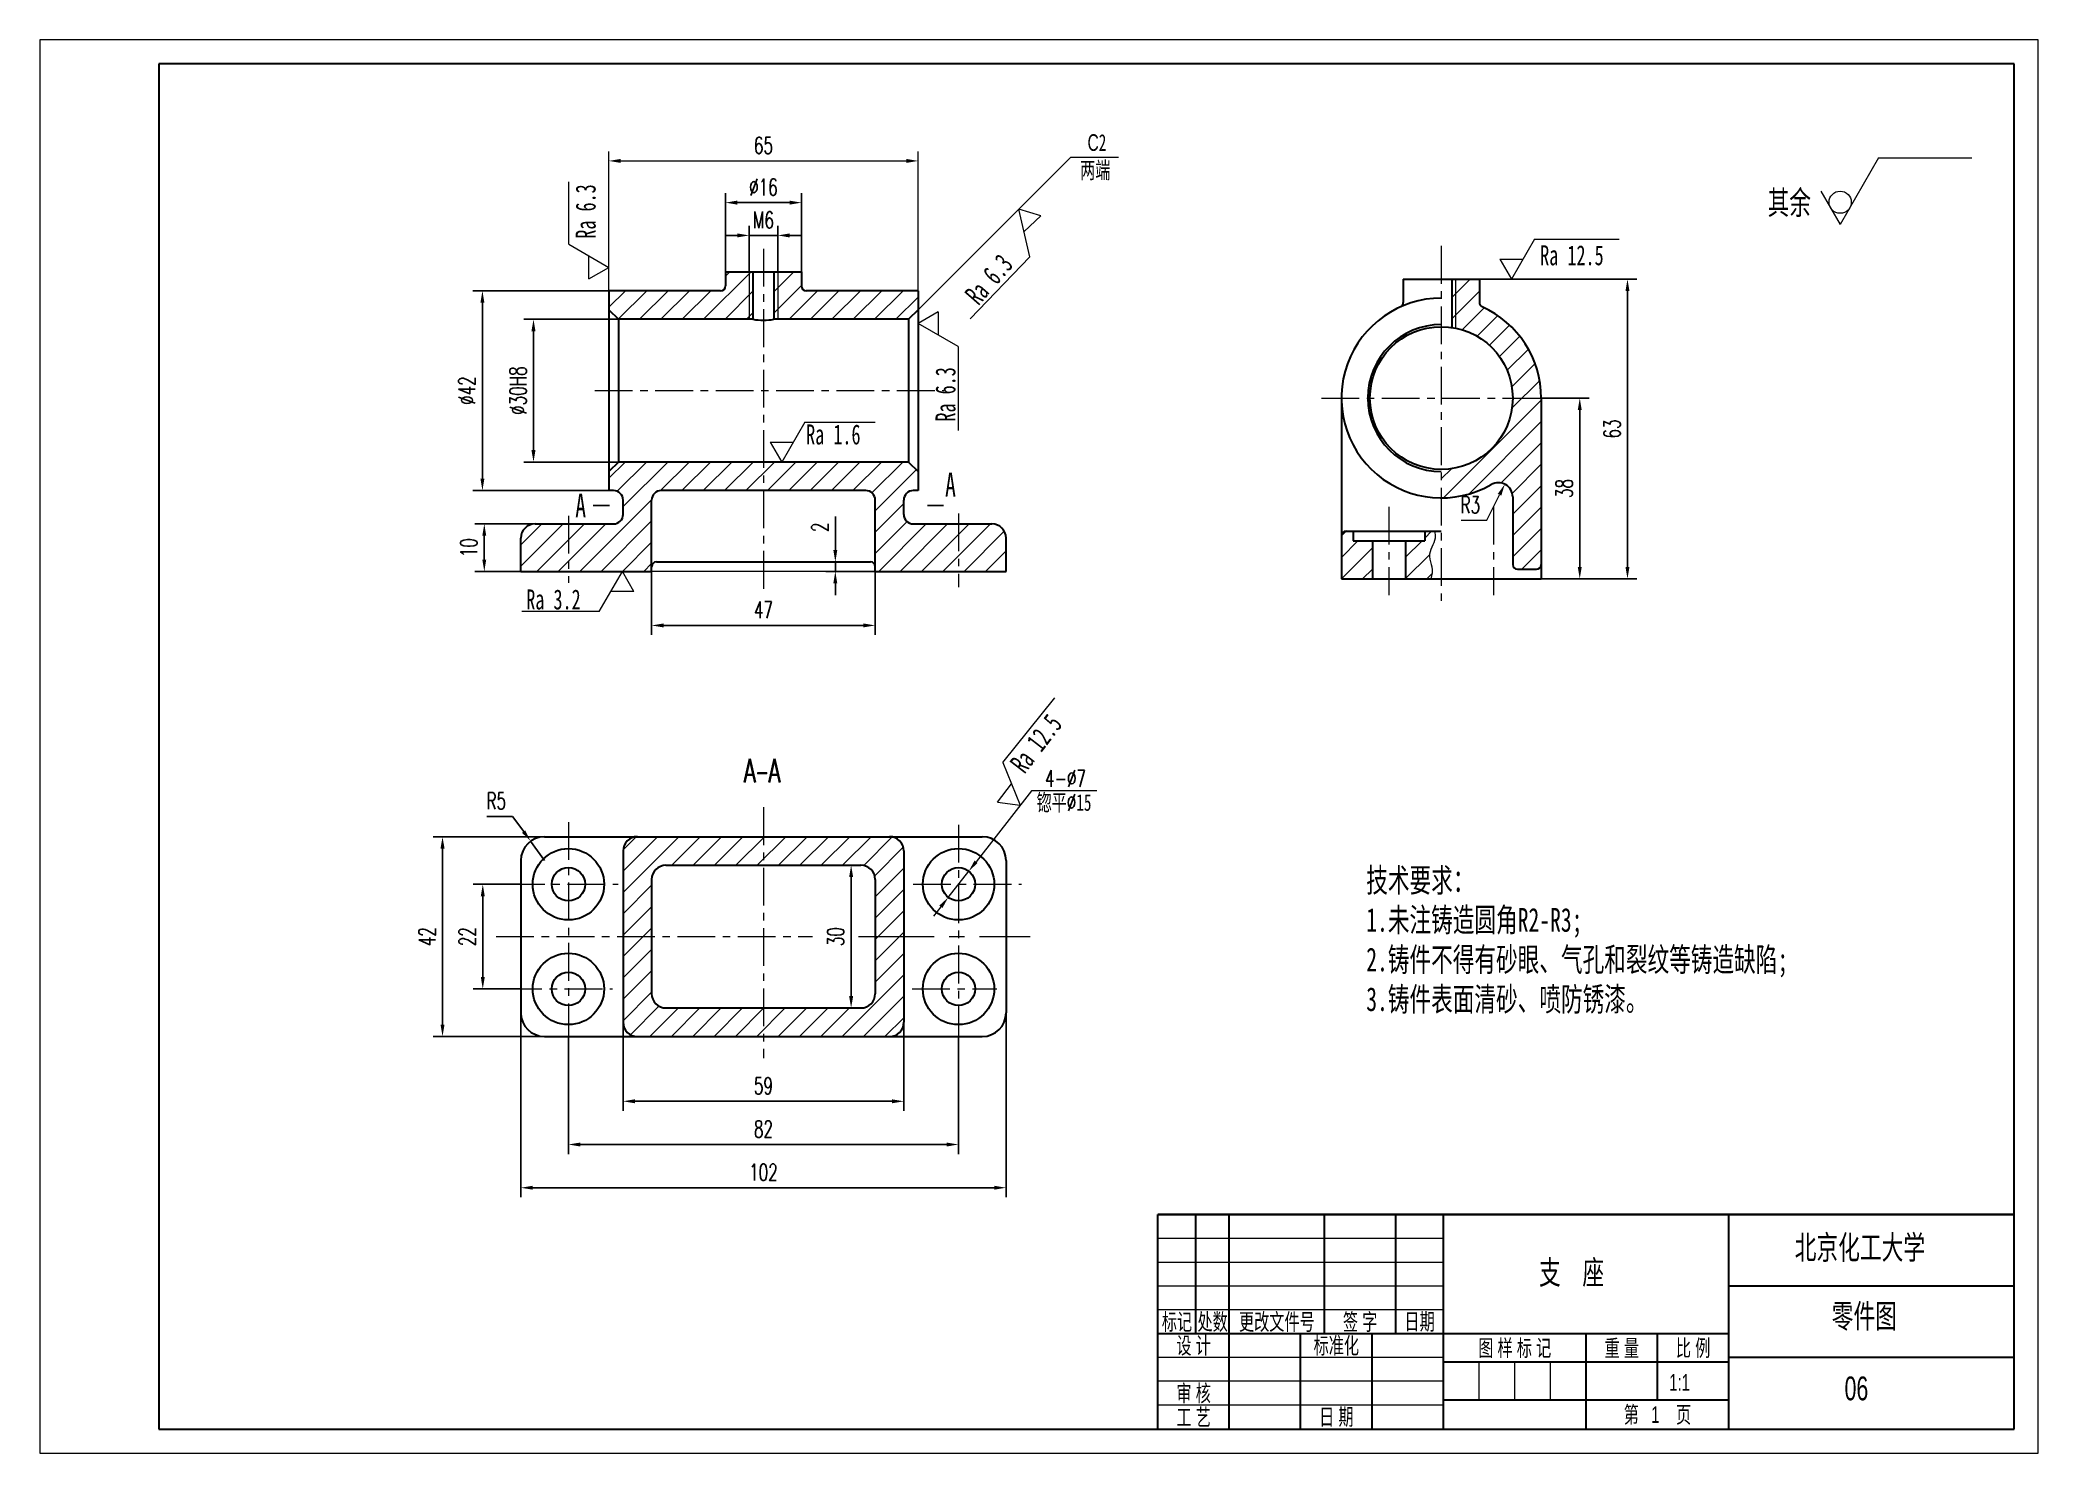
# Model space of a CAD drawing. Extents: x 0 to 420, y 0 to 297.
import ezdxf
from ezdxf.enums import TextEntityAlignment as Align

# ---------------------------------------------------------------- set-up
doc = ezdxf.new("R2010")
doc.units = 0
doc.header["$LTSCALE"] = 0.5
doc.linetypes.add('CENTER', pattern=[50.8, 31.75, -6.35, 6.35, -6.35])
doc.layers.get('0').update_dxf_attribs({"linetype": 'CONTINUOUS', "lineweight": 9})
doc.layers.get('DEFPOINTS').update_dxf_attribs({"linetype": 'CONTINUOUS', "lineweight": 9})
for name, color, linetype, lineweight in [('1轮廓实线层', 7, 'CONTINUOUS', 9), ('中心线', 7, 'CENTER', 9), ('图框层', 7, 'CONTINUOUS', 30), ('尺寸', 7, 'CONTINUOUS', 9), ('文本', 7, 'CONTINUOUS', 9), ('粗实线', 7, 'CONTINUOUS', 30), ('细实线', 7, 'CONTINUOUS', 9)]:
    doc.layers.add(name, color=color, linetype=linetype, lineweight=lineweight)
doc.styles.add('HZ', font='', dxfattribs={"width": 0.667})
doc.styles.add('PC_TEXTSTYLE', font='SIMLI.TTF', dxfattribs={"width": 0.67})
doc.styles.get("Standard").update_dxf_attribs({"font": 'txt.shx', "width": 0.667})
doc.styles.get('HZ').set_extended_font_data('仿宋_GB2312')
doc.dimstyles.new('直径型尺寸', dxfattribs={"dimscale": 0, "dimtxt": 3.5, "dimasz": 2.5, "dimexe": 2, "dimexo": 0, "dimgap": 1.5, "dimtad": 1, "dimtoh": 1, "dimdec": 0, "dimdsep": 46, "dimtxsty": 'Standard', "dimcen": 0, "dimclrd": 256, "dimclre": 256, "dimclrt": 256, "dimaunit": 1, "dimadec": 0, "dimazin": 0, "dimtfac": 1, "dimtdec": 0, "dimtmove": 0, "dimatfit": 3, "dimfxl": 1, "dimtolj": 1, "dimtzin": 0, "dimarcsym": 0})
doc.dimstyles.new('直线型尺寸', dxfattribs={"dimscale": 0, "dimtxt": 3.5, "dimasz": 2.5, "dimexe": 2, "dimexo": 0, "dimgap": 1.5, "dimtad": 1, "dimdec": 0, "dimdsep": 46, "dimtxsty": 'Standard', "dimcen": 0, "dimclrd": 256, "dimclre": 256, "dimclrt": 256, "dimaunit": 1, "dimadec": 0, "dimazin": 0, "dimtfac": 1, "dimtdec": 4, "dimtmove": 0, "dimatfit": 3, "dimfxl": 1, "dimtolj": 1, "dimtzin": 0, "dimarcsym": 0})

# ---------------------------------------------------------------- blocks, each defined once
blk = doc.blocks.new('*D1')
at = {"layer": 'DEFPOINTS', "color": 0, "ltscale": 0.5}
for p in [(101.08, 92.54), (203.08, 92.54), (101.08, 55.76)]:
    blk.add_point(p, dxfattribs=at)
at = {"layer": '尺寸', "lineweight": -2, "ltscale": 0.5}
for p, q in [((101.08, 92.54), (101.08, 53.76)), ((203.08, 92.54), (203.08, 53.76)), ((200.58, 55.76), (103.58, 55.76))]:
    blk.add_line(p, q, dxfattribs=at)
at = {"layer": '尺寸', "ltscale": 0.5}
for points in [[(103.58, 56.18), (103.58, 55.35), (101.08, 55.76)], [(200.58, 56.18), (200.58, 55.35), (203.08, 55.76)]]:
    blk.add_solid(points, dxfattribs=at)
at = {"layer": '尺寸', "ltscale": 0.5, "insert": (152.08, 59.01), "char_height": 3.5, "attachment_point": 5}
blk.add_mtext('\\A1;{\\C1;102}', dxfattribs=at)
blk = doc.blocks.new('*D2')
at = {"layer": 'DEFPOINTS', "color": 0, "ltscale": 0.5}
for p in [(111.08, 87.54), (193.08, 87.54), (111.08, 64.85)]:
    blk.add_point(p, dxfattribs=at)
at = {"layer": '尺寸', "lineweight": -2, "ltscale": 0.5}
for p, q in [((111.08, 87.54), (111.08, 62.85)), ((193.08, 87.54), (193.08, 62.85)), ((190.58, 64.85), (113.58, 64.85))]:
    blk.add_line(p, q, dxfattribs=at)
at = {"layer": '尺寸', "ltscale": 0.5}
for points in [[(113.58, 65.26), (113.58, 64.43), (111.08, 64.85)], [(190.58, 65.26), (190.58, 64.43), (193.08, 64.85)]]:
    blk.add_solid(points, dxfattribs=at)
at = {"layer": '尺寸', "ltscale": 0.5, "insert": (152.08, 68.1), "char_height": 3.5, "attachment_point": 5}
blk.add_mtext('\\A1;{\\C1;82}', dxfattribs=at)
blk = doc.blocks.new('*D3')
at = {"layer": 'DEFPOINTS', "color": 0, "ltscale": 0.5}
for p in [(122.58, 90.54), (181.58, 90.54), (122.58, 73.93)]:
    blk.add_point(p, dxfattribs=at)
at = {"layer": '尺寸', "lineweight": -2, "ltscale": 0.5}
for p, q in [((122.58, 90.54), (122.58, 71.93)), ((181.58, 90.54), (181.58, 71.93)), ((179.08, 73.93), (125.08, 73.93))]:
    blk.add_line(p, q, dxfattribs=at)
at = {"layer": '尺寸', "ltscale": 0.5}
for points in [[(125.08, 74.35), (125.08, 73.51), (122.58, 73.93)], [(179.08, 74.35), (179.08, 73.51), (181.58, 73.93)]]:
    blk.add_solid(points, dxfattribs=at)
at = {"layer": '尺寸', "ltscale": 0.5, "insert": (152.08, 77.18), "char_height": 3.5, "attachment_point": 5}
blk.add_mtext('\\A1;59', dxfattribs=at)
blk = doc.blocks.new('*D4')
at = {"layer": 'DEFPOINTS', "color": 0, "ltscale": 0.5}
for p in [(104.08, 195.29), (93.4, 185.29), (101.08, 185.29)]:
    blk.add_point(p, dxfattribs=at)
at = {"layer": '尺寸', "lineweight": -2, "ltscale": 0.5}
for p, q in [((104.08, 195.29), (91.4, 195.29)), ((93.4, 192.79), (93.4, 187.79)), ((101.08, 185.29), (91.4, 185.29))]:
    blk.add_line(p, q, dxfattribs=at)
at = {"layer": '尺寸', "ltscale": 0.5}
for points in [[(92.98, 192.79), (93.81, 192.79), (93.4, 195.29)], [(92.98, 187.79), (93.81, 187.79), (93.4, 185.29)]]:
    blk.add_solid(points, dxfattribs=at)
at = {"layer": '尺寸', "ltscale": 0.5, "insert": (90.15, 190.29), "char_height": 3.5, "attachment_point": 5, "rotation": 90}
blk.add_mtext('\\A1;10', dxfattribs=at)
blk = doc.blocks.new('*D5')
at = {"layer": 'DEFPOINTS', "color": 0, "ltscale": 0.5}
for p in [(101.08, 119.54), (93.08, 97.54), (101.08, 97.54)]:
    blk.add_point(p, dxfattribs=at)
at = {"layer": '尺寸', "lineweight": -2, "ltscale": 0.5}
for p, q in [((101.08, 119.54), (91.08, 119.54)), ((93.08, 117.04), (93.08, 100.04)), ((101.08, 97.54), (91.08, 97.54))]:
    blk.add_line(p, q, dxfattribs=at)
at = {"layer": '尺寸', "ltscale": 0.5}
for points in [[(92.67, 117.04), (93.5, 117.04), (93.08, 119.54)], [(92.67, 100.04), (93.5, 100.04), (93.08, 97.54)]]:
    blk.add_solid(points, dxfattribs=at)
at = {"layer": '尺寸', "ltscale": 0.5, "insert": (89.83, 108.54), "char_height": 3.5, "attachment_point": 5, "rotation": 90}
blk.add_mtext('\\A1;{\\C1;22}', dxfattribs=at)
blk = doc.blocks.new('*D6')
at = {"layer": 'DEFPOINTS', "color": 0, "ltscale": 0.5}
for p in [(84.62, 129.54), (106.08, 129.54), (106.08, 87.54)]:
    blk.add_point(p, dxfattribs=at)
at = {"layer": '尺寸', "lineweight": -2, "ltscale": 0.5}
for p, q in [((106.08, 129.54), (82.62, 129.54)), ((84.62, 90.04), (84.62, 127.04)), ((106.08, 87.54), (82.62, 87.54))]:
    blk.add_line(p, q, dxfattribs=at)
at = {"layer": '尺寸', "ltscale": 0.5}
for points in [[(84.2, 127.04), (85.04, 127.04), (84.62, 129.54)], [(84.2, 90.04), (85.04, 90.04), (84.62, 87.54)]]:
    blk.add_solid(points, dxfattribs=at)
at = {"layer": '尺寸', "ltscale": 0.5, "insert": (81.37, 108.54), "char_height": 3.5, "attachment_point": 5, "rotation": 90}
blk.add_mtext('\\A1;{\\C1;42}', dxfattribs=at)
blk = doc.blocks.new('*D7')
at = {"layer": 'DEFPOINTS', "color": 0, "ltscale": 0.5}
for p in [(128.58, 185.29), (175.58, 185.29), (175.58, 173.95)]:
    blk.add_point(p, dxfattribs=at)
at = {"layer": '尺寸', "lineweight": -2, "ltscale": 0.5}
for p, q in [((128.58, 185.29), (128.58, 171.95)), ((175.58, 185.29), (175.58, 171.95)), ((131.08, 173.95), (173.08, 173.95))]:
    blk.add_line(p, q, dxfattribs=at)
at = {"layer": '尺寸', "ltscale": 0.5}
for points in [[(131.08, 174.36), (131.08, 173.53), (128.58, 173.95)], [(173.08, 174.36), (173.08, 173.53), (175.58, 173.95)]]:
    blk.add_solid(points, dxfattribs=at)
at = {"layer": '尺寸', "ltscale": 0.5, "insert": (152.08, 177.2), "char_height": 3.5, "attachment_point": 5}
blk.add_mtext('\\A1;47', dxfattribs=at)
blk = doc.blocks.new('*D8')
at = {"layer": 'DEFPOINTS', "color": 0, "ltscale": 0.5}
for p in [(172.58, 123.54), (170.51, 93.54), (172.58, 93.54)]:
    blk.add_point(p, dxfattribs=at)
at = {"layer": '尺寸', "lineweight": -2, "ltscale": 0.5}
for p, q in [((172.58, 123.54), (168.51, 123.54)), ((170.51, 121.04), (170.51, 96.04)), ((172.58, 93.54), (168.51, 93.54))]:
    blk.add_line(p, q, dxfattribs=at)
at = {"layer": '尺寸', "ltscale": 0.5}
for points in [[(170.09, 121.04), (170.93, 121.04), (170.51, 123.54)], [(170.09, 96.04), (170.93, 96.04), (170.51, 93.54)]]:
    blk.add_solid(points, dxfattribs=at)
at = {"layer": '尺寸', "ltscale": 0.5, "insert": (167.26, 108.54), "char_height": 3.5, "attachment_point": 5, "rotation": 90}
blk.add_mtext('\\A1;30', dxfattribs=at)
blk = doc.blocks.new('*D9')
at = {"layer": 'DEFPOINTS', "color": 0, "ltscale": 0.5}
for p in [(119.58, 244.29), (93.01, 202.29), (119.58, 202.29)]:
    blk.add_point(p, dxfattribs=at)
at = {"layer": '尺寸', "lineweight": -2, "ltscale": 0.5}
for p, q in [((119.58, 244.29), (91.01, 244.29)), ((93.01, 241.79), (93.01, 204.79)), ((119.58, 202.29), (91.01, 202.29))]:
    blk.add_line(p, q, dxfattribs=at)
at = {"layer": '尺寸', "ltscale": 0.5}
for points in [[(92.59, 241.79), (93.42, 241.79), (93.01, 244.29)], [(92.59, 204.79), (93.42, 204.79), (93.01, 202.29)]]:
    blk.add_solid(points, dxfattribs=at)
at = {"layer": '尺寸', "ltscale": 0.5, "insert": (89.76, 223.29), "char_height": 3.5, "attachment_point": 5, "rotation": 90}
blk.add_mtext('\\A1;%%c42', dxfattribs=at)
blk = doc.blocks.new('*D10')
at = {"layer": 'DEFPOINTS', "color": 0, "ltscale": 0.5}
for p in [(121.82, 238.29), (103.74, 208.29), (121.58, 208.29)]:
    blk.add_point(p, dxfattribs=at)
at = {"layer": '尺寸', "lineweight": -2, "ltscale": 0.5}
for p, q in [((121.82, 238.29), (101.74, 238.29)), ((103.74, 235.79), (103.74, 210.79)), ((121.58, 208.29), (101.74, 208.29))]:
    blk.add_line(p, q, dxfattribs=at)
at = {"layer": '尺寸', "ltscale": 0.5}
for points in [[(103.32, 235.79), (104.16, 235.79), (103.74, 238.29)], [(103.32, 210.79), (104.16, 210.79), (103.74, 208.29)]]:
    blk.add_solid(points, dxfattribs=at)
at = {"layer": '尺寸', "ltscale": 0.5, "insert": (100.49, 223.29), "char_height": 3.5, "attachment_point": 5, "rotation": 90}
blk.add_mtext('\\A1;{\\C1;%%c30H8}', dxfattribs=at)
blk = doc.blocks.new('*D11')
at = {"layer": 'DEFPOINTS', "color": 0, "ltscale": 0.5}
for p in [(144.08, 262.81), (144.08, 248.29), (160.08, 248.29)]:
    blk.add_point(p, dxfattribs=at)
at = {"layer": '尺寸', "lineweight": -2, "ltscale": 0.5}
for p, q in [((144.08, 248.29), (144.08, 264.81)), ((160.08, 248.29), (160.08, 264.81)), ((157.58, 262.81), (146.58, 262.81))]:
    blk.add_line(p, q, dxfattribs=at)
at = {"layer": '尺寸', "ltscale": 0.5}
for points in [[(146.58, 263.23), (146.58, 262.39), (144.08, 262.81)], [(157.58, 263.23), (157.58, 262.39), (160.08, 262.81)]]:
    blk.add_solid(points, dxfattribs=at)
at = {"layer": '尺寸', "ltscale": 0.5, "insert": (152.08, 266.06), "char_height": 3.5, "attachment_point": 5}
blk.add_mtext('\\A1;%%c16', dxfattribs=at)
blk = doc.blocks.new('*D12')
at = {"layer": 'DEFPOINTS', "color": 0, "ltscale": 0.5}
for p in [(155.08, 255.92), (149.08, 248.29), (155.08, 248.29)]:
    blk.add_point(p, dxfattribs=at)
at = {"layer": '尺寸', "lineweight": -2, "ltscale": 0.5}
for p, q in [((149.08, 248.29), (149.08, 257.92)), ((155.08, 248.29), (155.08, 257.92)), ((146.58, 255.92), (144.08, 255.92)), ((149.08, 255.92), (155.08, 255.92)), ((157.58, 255.92), (160.08, 255.92))]:
    blk.add_line(p, q, dxfattribs=at)
at = {"layer": '尺寸', "ltscale": 0.5}
for points in [[(146.58, 256.33), (146.58, 255.5), (149.08, 255.92)], [(157.58, 256.33), (157.58, 255.5), (155.08, 255.92)]]:
    blk.add_solid(points, dxfattribs=at)
at = {"layer": '尺寸', "ltscale": 0.5, "insert": (152.08, 259.17), "char_height": 3.5, "attachment_point": 5}
blk.add_mtext('\\A1;{\\C1;M6}', dxfattribs=at)
blk = doc.blocks.new('*D13')
at = {"layer": 'DEFPOINTS', "color": 0, "ltscale": 0.5}
for p in [(167.19, 187.29), (174.58, 187.29), (175.58, 185.29)]:
    blk.add_point(p, dxfattribs=at)
at = {"layer": '尺寸', "lineweight": -2, "ltscale": 0.5}
for p, q in [((167.19, 189.79), (167.19, 196.85)), ((174.58, 187.29), (165.19, 187.29)), ((175.58, 185.29), (165.19, 185.29)), ((167.19, 185.29), (167.19, 187.29)), ((167.19, 182.79), (167.19, 180.29))]:
    blk.add_line(p, q, dxfattribs=at)
at = {"layer": '尺寸', "ltscale": 0.5}
for points in [[(166.77, 189.79), (167.6, 189.79), (167.19, 187.29)], [(166.77, 182.79), (167.6, 182.79), (167.19, 185.29)]]:
    blk.add_solid(points, dxfattribs=at)
at = {"layer": '尺寸', "ltscale": 0.5, "insert": (163.94, 194.57), "char_height": 3.5, "attachment_point": 5, "rotation": 90}
blk.add_mtext('\\A1;2', dxfattribs=at)
blk = doc.blocks.new('*D14')
at = {"layer": 'DEFPOINTS', "color": 0, "ltscale": 0.5}
for p in [(103.14, 128.59), (106.08, 124.54)]:
    blk.add_point(p, dxfattribs=at)
at = {"layer": '尺寸', "lineweight": -2, "ltscale": 0.5}
for p, q in [((93.96, 133.82), (99.35, 133.82)), ((99.35, 133.82), (101.68, 130.61)), ((106.08, 124.54), (103.14, 128.59))]:
    blk.add_line(p, q, dxfattribs=at)
at = {"layer": '尺寸', "ltscale": 0.5}
blk.add_solid([(102.01, 130.86), (101.34, 130.37), (103.14, 128.59)], dxfattribs=at)
at = {"layer": '尺寸', "ltscale": 0.5, "insert": (95.91, 137.07), "char_height": 3.5, "attachment_point": 5}
blk.add_mtext('\\A1;R5', dxfattribs=at)
blk = doc.blocks.new('*D15')
at = {"layer": 'DEFPOINTS', "color": 0, "ltscale": 0.5}
for p in [(315.57, 221.74), (315.57, 183.74), (323.67, 183.74)]:
    blk.add_point(p, dxfattribs=at)
at = {"layer": '尺寸', "lineweight": -2, "ltscale": 0.5}
for p, q in [((315.57, 221.74), (325.67, 221.74)), ((323.67, 219.24), (323.67, 186.24)), ((315.57, 183.74), (325.67, 183.74))]:
    blk.add_line(p, q, dxfattribs=at)
at = {"layer": '尺寸', "ltscale": 0.5}
for points in [[(323.25, 219.24), (324.08, 219.24), (323.67, 221.74)], [(323.25, 186.24), (324.08, 186.24), (323.67, 183.74)]]:
    blk.add_solid(points, dxfattribs=at)
at = {"layer": '尺寸', "ltscale": 0.5, "insert": (320.42, 202.74), "char_height": 3.5, "attachment_point": 5, "rotation": 90}
blk.add_mtext('\\A1;{\\C1;38}', dxfattribs=at)
blk = doc.blocks.new('*D16')
at = {"layer": 'DEFPOINTS', "color": 0, "ltscale": 0.5}
for p in [(302.57, 246.74), (333.7, 246.74), (315.57, 183.74)]:
    blk.add_point(p, dxfattribs=at)
at = {"layer": '尺寸', "lineweight": -2, "ltscale": 0.5}
for p, q in [((302.57, 246.74), (335.7, 246.74)), ((333.7, 186.24), (333.7, 244.24)), ((315.57, 183.74), (335.7, 183.74))]:
    blk.add_line(p, q, dxfattribs=at)
at = {"layer": '尺寸', "ltscale": 0.5}
for points in [[(333.28, 244.24), (334.11, 244.24), (333.7, 246.74)], [(333.28, 186.24), (334.11, 186.24), (333.7, 183.74)]]:
    blk.add_solid(points, dxfattribs=at)
at = {"layer": '尺寸', "ltscale": 0.5, "insert": (330.45, 215.24), "char_height": 3.5, "attachment_point": 5, "rotation": 90}
blk.add_mtext('\\A1;63', dxfattribs=at)

msp = doc.modelspace()

# ---------------------------------------------------------------- hatches: boundary and pattern name
at = {"layer": '细实线', "ltscale": 0.5}
h = msp.add_hatch(dxfattribs=at)
h.set_pattern_fill('ANSI31', color=256, style=0)
h.paths.add_polyline_path([(119.58, 244.29), (119.58, 240.29), (121.58, 238.29), (149.08, 238.29), (149.08, 248.29), (144.08, 248.29), (144.08, 245.29, -0.414214), (143.08, 244.29)])
h.paths.add_polyline_path([(149.08, 238.29), (149.88, 238.29), (149.88, 248.29), (149.08, 248.29)])
h.paths.add_polyline_path([(154.28, 238.29), (155.08, 238.29), (155.08, 248.29), (154.28, 248.29)])
h.paths.add_polyline_path([(155.08, 238.29), (182.58, 238.29), (184.58, 240.29), (184.58, 244.29), (161.08, 244.29, -0.414214), (160.08, 245.29), (160.08, 248.29), (155.08, 248.29)])
h.paths.add_polyline_path([(152.08, 202.29), (152.08, 208.29), (121.58, 208.29), (119.58, 206.29), (119.58, 202.29), (120.58, 202.29, -0.414214), (122.58, 200.29), (122.58, 197.29, -0.414214), (120.58, 195.29), (111.08, 195.29), (111.08, 185.29), (128.58, 185.29), (128.58, 200.29, -0.414214), (130.58, 202.29)])
h.paths.add_polyline_path([(111.08, 195.29), (104.08, 195.29, 0.414214), (101.08, 192.29), (101.08, 185.29), (111.08, 185.29)])
h.paths.add_polyline_path([(175.58, 200.29), (175.58, 185.29), (193.08, 185.29), (193.08, 195.29), (183.58, 195.29, -0.414214), (181.58, 197.29), (181.58, 200.29, -0.414214), (183.58, 202.29), (184.58, 202.29), (184.58, 206.29), (182.58, 208.29), (152.08, 208.29), (152.08, 202.29), (173.58, 202.29, -0.414214)])
h.paths.add_polyline_path([(193.08, 185.29), (203.08, 185.29), (203.08, 192.29, 0.414214), (200.08, 195.29), (193.08, 195.29)])
h = msp.add_hatch(dxfattribs=at)
h.set_pattern_fill('ANSI31', color=256, style=0)
h.paths.add_polyline_path([(297.57, 246.74), (296.77, 246.74), (296.77, 236.58, -0.013541), (297.57, 236.44)])
h.paths.add_polyline_path([(297.57, 236.44, -0.356394), (309.57, 221.74), (315.57, 221.74, 0.295512), (303.17, 240.9, -0.295512), (302.57, 241.81), (302.57, 246.74), (297.57, 246.74)])
h.paths.add_polyline_path([(309.57, 200.95), (309.57, 186.74, 0.414214), (310.57, 185.74), (314.57, 185.74, 0.414214), (315.57, 186.74), (315.57, 221.74), (309.57, 221.74, -0.414214), (294.57, 206.74), (294.57, 200.74, 0.131652), (305.07, 203.55, -0.57735)])
h = msp.add_hatch(dxfattribs=at)
h.set_pattern_fill('ANSI31', color=256, style=0)
h.paths.add_polyline_path([(280.07, 191.74), (276.07, 191.74), (273.57, 191.74), (273.57, 183.74), (280.07, 183.74)])
edge = h.paths.add_edge_path()
edge.add_spline(control_points=[(292.39, 183.74), (292.62, 184.57), (292.83, 186.14), (291.46, 189.03), (293.44, 191.47), (293.27, 193.26), (293.16, 193.74)], knot_values=[1.80735, 1.80735, 1.80735, 1.80735, 4.355676, 6.605939, 10.661011, 12.128508, 12.128508, 12.128508, 12.128508], degree=3, periodic=0)
edge.add_line((293.16, 193.74), (291.07, 193.74))
edge.add_line((291.07, 193.74), (291.07, 191.74))
edge.add_line((291.07, 191.74), (287.07, 191.74))
edge.add_line((287.07, 191.74), (287.07, 183.74))
edge.add_line((287.07, 183.74), (292.39, 183.74))
h = msp.add_hatch(dxfattribs=at)
h.set_pattern_fill('ANSI31', color=256, style=0)
h.paths.add_polyline_path([(276.07, 193.74), (274.57, 193.74, 0.414214), (273.57, 192.74), (273.57, 191.74), (276.07, 191.74)])
at = {"layer": '细实线'}
h = msp.add_hatch(dxfattribs=at)
h.set_pattern_fill('ANSI31', color=256, style=0)
h.set_pattern_definition([(45, (-74.3245, 109.4962), (-2.245064, 2.245064), [])])
h.paths.add_polyline_path([(152.08, 123.54), (152.08, 129.54), (125.58, 129.54, 0.414214), (122.58, 126.54), (122.58, 108.54), (128.58, 108.54), (128.58, 120.54, -0.414214), (131.58, 123.54)])
h.paths.add_polyline_path([(122.58, 90.54, 0.414214), (125.58, 87.54), (152.08, 87.54), (152.08, 93.54), (131.58, 93.54, -0.414214), (128.58, 96.54), (128.58, 108.54), (122.58, 108.54)])
h.paths.add_polyline_path([(178.58, 87.54, 0.414214), (181.58, 90.54), (181.58, 108.54), (175.58, 108.54), (175.58, 96.54, -0.414214), (172.58, 93.54), (152.08, 93.54), (152.08, 87.54)])
h.paths.add_polyline_path([(175.58, 120.54), (175.58, 108.54), (181.58, 108.54), (181.58, 126.54, 0.414214), (178.58, 129.54), (152.08, 129.54), (152.08, 123.54), (172.58, 123.54, -0.414214)])

# ---------------------------------------------------------------- linework, layer by layer
at = {"ltscale": 0.5}
for p, q in [((386.49, 272.23), (406.1, 272.23)), ((314.16, 255.14), (331.95, 255.14)), ((195.51, 238.39), (208.09, 251.45)), ((192.98, 232.55), (192.98, 214.92)), ((202.39, 145.12), (213.34, 158.72))]:
    msp.add_line(p, q, dxfattribs=at)
at = {"layer": '1轮廓实线层', "color": 7}
msp.add_line((235, 30.15), (295, 30.15), dxfattribs=at)
at = {"layer": '中心线', "ltscale": 0.5}
for p, q in [((152.08, 253.1), (152.08, 181.47)), ((294.57, 253.7), (294.57, 178.34)), ((116.64, 223.29), (189.97, 223.29)), ((269.36, 221.74), (322.63, 221.74)), ((193.08, 197.49), (193.08, 181.97)), ((283.57, 198.89), (283.57, 180.34)), ((305.57, 198.89), (305.57, 180.34)), ((111.08, 196.97), (111.08, 182.92)), ((152.08, 135.73), (152.08, 83.01)), ((111.08, 132.6), (111.08, 85.39)), ((193.08, 132.04), (193.08, 81.8)), ((98.18, 119.54), (121.52, 119.54)), ((183.55, 119.54), (206.31, 119.54)), ((95.9, 108.54), (162.36, 108.54)), ((97.58, 97.54), (120.33, 97.54)), ((183.31, 97.54), (201.13, 97.54))]:
    msp.add_line(p, q, dxfattribs=at)
at = {"layer": '中心线'}
msp.add_line((172.08, 108.54), (208.13, 108.54), dxfattribs=at)
at = {"layer": '图框层'}
msp.add_line((415, 5.15), (415, 50.15), dxfattribs=at)
at = {"layer": '尺寸', "ltscale": 0.5}
for p, q in [((119.58, 244.29), (119.58, 273.58)), ((184.58, 244.29), (184.58, 273.58)), ((122.08, 271.58), (182.08, 271.58)), ((111.18, 254.05), (111.18, 267.15)), ((160.78, 216.69), (175.58, 216.69)), ((304.11, 196.04), (306.8, 201.4)), ((298.72, 196.04), (304.11, 196.04)), ((175.58, 185.29), (128.58, 185.29)), ((117.58, 176.89), (101.32, 176.89)), ((208.44, 139.18), (196.77, 124.26)), ((222.13, 139.18), (208.44, 139.18)), ((190.92, 116.78), (195.23, 122.29)), ((189.38, 114.81), (187.84, 112.84))]:
    msp.add_line(p, q, dxfattribs=at)
for points in [[(122.08, 272), (122.08, 271.16), (119.58, 271.58)], [(182.08, 272), (182.08, 271.16), (184.58, 271.58)], [(306.43, 201.59), (307.17, 201.22), (307.92, 203.64)], [(196.45, 124.52), (197.1, 124.01), (195.23, 122.29)], [(189.05, 115.07), (189.71, 114.56), (190.92, 116.78)]]:
    msp.add_solid(points, dxfattribs=at)
at = {"layer": '文本'}
for p, q in [((386.49, 272.23), (378.41, 258.23)), ((374.37, 265.23), (378.41, 258.23)), ((208.09, 251.45), (205.74, 261.45)), ((210.38, 260.05), (205.74, 261.45)), ((206.85, 256.73), (210.38, 260.05)), ((188.78, 239.83), (184.58, 237.4)), ((188.78, 239.83), (188.78, 234.98)), ((192.98, 232.55), (184.58, 237.4)), ((117.58, 176.89), (122.43, 185.29)), ((124.85, 181.09), (122.43, 185.29)), ((124.85, 181.09), (120, 181.09))]:
    msp.add_line(p, q, dxfattribs=at)
at = {"layer": '文本', "ltscale": 0.5, "const_width": 0.4}
for points in [[(116.28, 199.16), (119.73, 199.16)], [(186.5, 199.16), (189.95, 199.16)]]:
    msp.add_lwpolyline(points, dxfattribs=at)
at = {"layer": '文本'}
msp.add_circle((378.41, 262.9), 2.33, dxfattribs=at)
at = {"layer": '粗实线'}
for p, q in [((415, 292), (25, 292)), ((25, 292), (25, 5)), ((415, 5), (415, 292)), ((144.08, 248.29), (160.08, 248.29)), ((144.08, 248.29), (144.08, 245.29)), ((149.88, 248.29), (149.88, 238.29)), ((154.28, 248.29), (154.28, 238.29)), ((160.08, 248.29), (160.08, 245.29)), ((119.58, 244.29), (119.58, 202.29)), ((143.08, 244.29), (119.58, 244.29)), ((184.58, 244.29), (161.08, 244.29)), ((184.58, 244.29), (184.58, 202.29)), ((286.57, 246.74), (302.57, 246.74)), ((286.57, 246.74), (286.57, 241.81)), ((296.77, 246.74), (296.77, 236.58)), ((302.57, 246.74), (302.57, 241.81)), ((119.58, 240.29), (121.58, 238.29)), ((184.58, 240.29), (182.58, 238.29)), ((149.88, 238.29), (121.58, 238.29)), ((121.58, 238.29), (121.58, 208.29)), ((182.58, 238.29), (154.28, 238.29)), ((182.58, 238.29), (182.58, 208.29)), ((273.57, 221.74), (273.57, 183.74)), ((315.57, 221.74), (315.57, 183.74)), ((121.58, 208.29), (119.58, 206.29)), ((182.58, 208.29), (121.58, 208.29)), ((182.58, 208.29), (184.58, 206.29)), ((120.58, 202.29), (119.58, 202.29)), ((173.58, 202.29), (130.58, 202.29)), ((184.58, 202.29), (183.58, 202.29)), ((122.58, 197.29), (122.58, 200.29)), ((128.58, 185.29), (128.58, 200.29)), ((175.58, 185.29), (175.58, 200.29)), ((181.58, 197.29), (181.58, 200.29)), ((309.57, 200.95), (309.57, 186.74)), ((104.08, 195.29), (120.58, 195.29)), ((183.58, 195.29), (200.08, 195.29)), ((274.57, 193.74), (294.57, 193.74)), ((276.07, 193.74), (276.07, 191.74)), ((291.07, 193.74), (291.07, 191.74)), ((101.08, 185.29), (101.08, 192.29)), ((203.08, 185.29), (203.08, 192.29)), ((276.07, 191.74), (291.07, 191.74)), ((280.07, 191.74), (280.07, 183.74)), ((287.07, 191.74), (287.07, 183.74)), ((101.08, 185.29), (128.58, 185.29)), ((129.58, 187.29), (174.58, 187.29)), ((175.58, 185.29), (203.08, 185.29)), ((310.57, 185.74), (314.57, 185.74)), ((273.57, 183.74), (315.57, 183.74)), ((106.08, 129.54), (198.08, 129.54)), ((122.58, 126.54), (122.58, 90.54)), ((181.58, 126.54), (181.58, 90.54)), ((101.08, 124.54), (101.08, 92.54)), ((131.58, 123.54), (172.58, 123.54)), ((203.08, 124.54), (203.08, 92.54)), ((128.58, 120.54), (128.58, 96.54)), ((175.58, 120.54), (175.58, 96.54)), ((131.58, 93.54), (172.58, 93.54)), ((106.08, 87.54), (198.08, 87.54)), ((235, 50.15), (415, 50.15)), ((415, 50.15), (235, 50.15)), ((235, 5.15), (235, 50.15)), ((243, 25.15), (243, 50.15)), ((250, 25.15), (250, 50.15)), ((270, 25.15), (270, 50.15)), ((285, 25.15), (285, 50.15)), ((295, 5.15), (295, 50.15)), ((355, 35.15), (415, 35.15)), ((235, 25.15), (355, 25.15)), ((250, 5.15), (250, 25.15)), ((265, 5.15), (265, 25.15)), ((280, 5.15), (280, 25.15)), ((325, 5.15), (325, 25.15)), ((340, 11.15), (340, 25.15)), ((295, 19.15), (355, 19.15)), ((355, 20.15), (415, 20.15)), ((295, 11.15), (355, 11.15)), ((25, 5), (415, 5))]:
    msp.add_line(p, q, dxfattribs=at)
at = {"layer": '粗实线', "color": 7}
msp.add_line((355, 5.15), (355, 50.15), dxfattribs=at)
at = {"layer": '粗实线'}
for centre, radius in [((294.57, 221.74), 15), ((111.08, 119.54), 7.5), ((193.08, 119.54), 7.5), ((111.08, 119.54), 3.5), ((193.08, 119.54), 3.5), ((111.08, 97.54), 7.5), ((193.08, 97.54), 7.5), ((111.08, 97.54), 3.5), ((193.08, 97.54), 3.5)]:
    msp.add_circle(centre, radius, dxfattribs=at)
for centre, radius, start, end in [((143.08, 245.29), 1, 270, 360), ((161.08, 245.29), 1, 180, 270), ((294.57, 221.74), 21, 90, 300), ((285.57, 241.81), 1, 294.1477, 0), ((303.57, 241.81), 1, 180, 245.8523), ((294.57, 221.74), 21, 360, 65.8523), ((152.08, 251.87), 13.76, 260.7979, 279.2021), ((294.57, 221.74), 15.45, 90, 270), ((120.58, 200.29), 2, 0, 90), ((130.58, 200.29), 2, 90, 180), ((173.58, 200.29), 2, 0, 90), ((183.58, 200.29), 2, 90, 180), ((306.57, 200.95), 3, 0, 120), ((104.08, 192.29), 3, 90, 180), ((120.58, 197.29), 2, 270, 0), ((183.58, 197.29), 2, 180, 270), ((200.08, 192.29), 3, 0, 90), ((274.57, 192.74), 1, 90, 180), ((129.58, 186.29), 1, 90, 180), ((174.58, 186.29), 1, 0, 90), ((310.57, 186.74), 1, 180, 270), ((314.57, 186.74), 1, 270, 360), ((106.08, 124.54), 5, 90, 180), ((125.58, 126.54), 3, 90, 180), ((178.58, 126.54), 3, 0, 90), ((198.08, 124.54), 5, 0, 90), ((131.58, 120.54), 3, 90, 180), ((172.58, 120.54), 3, 0, 90), ((106.08, 92.54), 5, 180, 270), ((131.58, 96.54), 3, 180, 270), ((172.58, 96.54), 3, 270, 0), ((198.08, 92.54), 5, 270, 0), ((125.58, 90.54), 3, 180, 270), ((178.58, 90.54), 3, 270, 0)]:
    msp.add_arc(centre, radius, start, end, dxfattribs=at)
at = {"layer": '细实线', "ltscale": 0.5}
for p, q in [((184.58, 240.29), (216.68, 272.39)), ((216.68, 272.39), (226.74, 272.39))]:
    msp.add_line(p, q, dxfattribs=at)
at = {"layer": '细实线'}
for p, q in [((111.18, 254.05), (119.58, 249.2)), ((314.16, 255.14), (309.31, 246.74)), ((115.38, 246.77), (115.38, 251.62)), ((115.38, 246.77), (119.58, 249.2)), ((149.08, 248.29), (149.08, 238.29)), ((155.08, 248.29), (155.08, 238.29)), ((306.88, 250.94), (311.73, 250.94)), ((306.88, 250.94), (309.31, 246.74)), ((297.57, 246.74), (297.57, 236.44)), ((160.78, 216.69), (155.93, 208.29)), ((153.51, 212.49), (158.36, 212.49)), ((153.51, 212.49), (155.93, 208.29)), ((202.39, 145.12), (206.07, 136.15)), ((201.27, 136.8), (204.23, 140.64)), ((201.27, 136.8), (206.07, 136.15)), ((235, 45.15), (295, 45.15)), ((235, 40.15), (295, 40.15)), ((235, 35.15), (295, 35.15)), ((235, 20.15), (295, 20.15)), ((302.5, 11.15), (302.5, 19.15)), ((310, 11.15), (310, 19.15)), ((317.5, 11.15), (317.5, 19.15)), ((235, 15.15), (295, 15.15)), ((235, 10.15), (295, 10.15))]:
    msp.add_line(p, q, dxfattribs=at)
msp.add_lwpolyline([(0, 0), (420, 0), (420, 297), (0, 297)], close=True, dxfattribs=at)
msp.add_open_spline([(293.16, 193.74), (293.27, 193.26), (293.44, 191.47), (291.46, 189.03), (292.83, 186.14), (292.62, 184.57), (292.39, 183.74)], degree=3, knots=[1.80735, 1.80735, 1.80735, 1.80735, 3.274848, 7.32992, 9.580183, 12.128508, 12.128508, 12.128508, 12.128508], dxfattribs=at)

# ---------------------------------------------------------------- texts
at = {"layer": '中心线', "ltscale": 0.5, "width": 0.667}
msp.add_text('A—A', height=5, dxfattribs=at).set_placement((147.94, 140.9))
at = {"layer": '中心线', "ltscale": 0.5, "style": 'PC_TEXTSTYLE', "width": 0.67}
msp.add_text('06', height=5, dxfattribs=at).set_placement((379.33, 11.08))
at = {"layer": '中心线', "ltscale": 0.5, "char_height": 5, "width": 118.0135, "attachment_point": 1}
for s, insert in [('{\\fFangSong|b0|i0|c134|p49;其余}', (363.17, 265.32)), ('{\\fFangSong|b0|i0|c134|p49;技术要求：\\P1.未注铸造圆角R2-R3;\\P2.铸件不得有砂眼、气孔和裂纹等铸造缺陷;\\P3.铸件表面清砂、喷防锈漆。}', (278.79, 122.9))]:
    msp.add_mtext(s, dxfattribs=dict(at, insert=insert))
at = {"layer": '中心线', "ltscale": 0.5, "char_height": 5, "attachment_point": 1, "style": 'PC_TEXTSTYLE'}
for s, insert, width in [('{\\fFangSong_GB2312|b0|i0|c134|p49;北京化工大学}', (368.85, 45.73), 70.4989), ('{\\fFangSong_GB2312|b0|i0|c134|p49;支  座}', (315.1, 40.46), 26.345), ('{\\fFangSong_GB2312|b0|i0|c134|p49;零件图}', (376.63, 31.29), 24.4753)]:
    msp.add_mtext(s, dxfattribs=dict(at, insert=insert, width=width))
at = {"layer": '尺寸', "ltscale": 0.5, "width": 19.4355, "attachment_point": 1, "style": 'HZ'}
for s, insert, char_height in [('{\\fArial|b0|i0|c0|p32;C}2', (220.2, 277.19), 3.5), ('{\\fSimSun|b0|i0|c134|p2;\\H0.7x;两端}', (218.65, 271.41), 5)]:
    msp.add_mtext(s, dxfattribs=dict(at, insert=insert, char_height=char_height))
at = {"layer": '尺寸', "ltscale": 0.5, "char_height": 3.5, "attachment_point": 5}
for s, insert in [('\\A1;65', (152.08, 274.83)), ('\\A1;R3', (300.67, 199.29)), ('{\\C1;4-∅7}', (215.58, 141.79))]:
    msp.add_mtext(s, dxfattribs=dict(at, insert=insert))
at = {"layer": '尺寸', "insert": (209.48, 138.48), "char_height": 3.5, "width": 15.3603, "attachment_point": 1, "style": 'HZ'}
msp.add_mtext('{\\fSimSun|b0|i0|c134|p2;\\C1;锪平\\Ftxt.shx|c1;%%c\\fFangSong_GB2312|b0|i0|c134|p49;15}', dxfattribs=at)
at = {"layer": '文本', "style": 'HZ', "width": 0.667}
for rotation, p in [(48.893, (197.27, 241.01)), (90, (192.44, 216.79))]:
    msp.add_text('Ra 6.3', height=4.2, rotation=rotation, dxfattribs=at).set_placement(p)
at = {"layer": '文本', "ltscale": 0.5, "style": 'HZ', "width": 0.667}
for p in [(190.26, 201.04), (112.52, 196.65)]:
    msp.add_text('A', height=5, dxfattribs=at).set_placement(p)
at = {"layer": '文本'}
for s, height, style, width, p in [('Ra 3.2', 4.2, 'HZ', 0.667, (102.22, 177.31)), ('1:1', 3.5, 'PC_TEXTSTYLE', 0.67, (342.47, 13.09))]:
    msp.add_text(s, height=height, dxfattribs=dict(at, style=style, width=width)).set_placement(p)
at = {"layer": '文本', "style": 'PC_TEXTSTYLE', "width": 0.667}
for s, p in [('标记', (239, 27.65)), ('处数', (246.5, 27.65)), (' 更改文件号 ', (260, 27.65)), (' 签 字 ', (277.5, 27.65)), (' 日期 ', (290, 27.65)), (' 设 计 ', (242.5, 22.66)), (' 标准化 ', (272.5, 22.66)), (' 图 样 标 记 ', (310, 22.15)), (' 重 量 ', (332.5, 22.15)), (' 比 例 ', (347.5, 22.15)), (' 审 核 ', (242.5, 12.65)), (' 工 艺 ', (242.5, 7.65)), (' 日 期 ', (272.5, 7.65)), ('第   1    页', (340, 8.15))]:
    msp.add_text(s, height=3.5, dxfattribs=at).set_placement(p, align=Align.MIDDLE)
at = {"layer": '细实线', "style": 'HZ', "width": 0.667}
for s, rotation, p in [('Ra 6.3', 90, (116.8, 255.23)), ('Ra 12.5', 52.3435, (206.96, 142.57))]:
    msp.add_text(s, height=4.2, rotation=rotation, dxfattribs=at).set_placement(p)
for s, p in [('Ra 12.5', (315.35, 249.65)), ('Ra 1.6', (161.05, 211.99))]:
    msp.add_text(s, height=4.2, dxfattribs=at).set_placement(p)

# ---------------------------------------------------------------- dimensions: what is measured, and where the dimension line sits
at = {"layer": '尺寸', "ltscale": 0.5}
dim = msp.add_linear_dim(base=(144.08, 262.81), p1=(160.08, 248.29), p2=(144.08, 248.29), text='%%c16', dimstyle='直径型尺寸', override={"dimscale": 1}, dxfattribs=at)
dim.commit()
dim.dimension.update_dxf_attribs({"geometry": '*D11', "text_midpoint": (152.08, 266.06)})
dim = msp.add_linear_dim(base=(155.08, 255.92), p1=(149.08, 248.29), p2=(155.08, 248.29), text='{\\C1;M6}', dimstyle='直径型尺寸', override={"dimscale": 1}, dxfattribs=at)
dim.commit()
dim.dimension.update_dxf_attribs({"geometry": '*D12', "text_midpoint": (152.08, 255.92), "dimtype": 160})
for base, p1, p2, text, picture, middle in [((93.01, 202.29), (119.58, 244.29), (119.58, 202.29), '%%c42', '*D9', (93.01, 223.29)), ((103.74, 208.29), (121.82, 238.29), (121.58, 208.29), '{\\C1;%%c30H8}', '*D10', (103.74, 223.29))]:
    dim = msp.add_linear_dim(base=base, p1=p1, p2=p2, angle=90, text=text, dimstyle='直径型尺寸', override={"dimscale": 1}, dxfattribs=at)
    dim.commit()
    dim.dimension.update_dxf_attribs({"geometry": picture, "text_midpoint": middle, "dimtype": 160})
for base, p1, p2, dimstyle, picture, middle in [((333.7, 246.74), (315.57, 183.74), (302.57, 246.74), '直径型尺寸', '*D16', (330.45, 215.24)), ((167.19, 187.29), (175.58, 185.29), (174.58, 187.29), '直线型尺寸', '*D13', (163.94, 194.57))]:
    dim = msp.add_linear_dim(base=base, p1=p1, p2=p2, angle=90, dimstyle=dimstyle, override={"dimscale": 1}, dxfattribs=at)
    dim.commit()
    dim.dimension.update_dxf_attribs({"geometry": picture, "text_midpoint": middle})
dim = msp.add_linear_dim(base=(323.67, 183.74), p1=(315.57, 221.74), p2=(315.57, 183.74), angle=90, text='{\\C1;<>}', dimstyle='直径型尺寸', override={"dimscale": 1}, dxfattribs=at)
dim.commit()
dim.dimension.update_dxf_attribs({"geometry": '*D15', "text_midpoint": (320.42, 202.74)})
at = {"layer": '尺寸'}
for base, p1, p2, picture, middle in [((93.4, 185.29), (104.08, 195.29), (101.08, 185.29), '*D4', (90.15, 190.29)), ((170.51, 93.54), (172.58, 123.54), (172.58, 93.54), '*D8', (167.26, 108.54))]:
    dim = msp.add_linear_dim(base=base, p1=p1, p2=p2, angle=90, dimstyle='直径型尺寸', override={"dimscale": 1}, dxfattribs=at)
    dim.commit()
    dim.dimension.update_dxf_attribs({"geometry": picture, "text_midpoint": middle})
dim = msp.add_linear_dim(base=(175.58, 173.95), p1=(128.58, 185.29), p2=(175.58, 185.29), dimstyle='直径型尺寸', override={"dimscale": 1}, dxfattribs=at)
dim.commit()
dim.dimension.update_dxf_attribs({"geometry": '*D7', "text_midpoint": (152.08, 177.2)})
at = {"layer": '尺寸', "ltscale": 0.5}
dim = msp.add_radius_dim(center=(106.08, 124.54), mpoint=(103.14, 128.59), dimstyle='直径型尺寸', override={"dimscale": 1}, dxfattribs=at)
dim.commit()
dim.dimension.update_dxf_attribs({"geometry": '*D14', "text_midpoint": (95.91, 133.82), "dimtype": 164})
at = {"layer": '尺寸'}
for base, p1, p2, picture, middle in [((84.62, 129.54), (106.08, 87.54), (106.08, 129.54), '*D6', (81.37, 108.54)), ((93.08, 97.54), (101.08, 119.54), (101.08, 97.54), '*D5', (89.83, 108.54))]:
    dim = msp.add_linear_dim(base=base, p1=p1, p2=p2, angle=90, text='{\\C1;<>}', dimstyle='直径型尺寸', override={"dimscale": 1}, dxfattribs=at)
    dim.commit()
    dim.dimension.update_dxf_attribs({"geometry": picture, "text_midpoint": middle})
for base, p1, p2, picture, middle in [((101.08, 55.76), (203.08, 92.54), (101.08, 92.54), '*D1', (152.08, 55.76)), ((111.08, 64.85), (193.08, 87.54), (111.08, 87.54), '*D2', (152.08, 64.85))]:
    dim = msp.add_linear_dim(base=base, p1=p1, p2=p2, text='{\\C1;<>}', dimstyle='直径型尺寸', override={"dimscale": 1}, dxfattribs=at)
    dim.commit()
    dim.dimension.update_dxf_attribs({"geometry": picture, "text_midpoint": middle, "dimtype": 160})
dim = msp.add_linear_dim(base=(122.58, 73.93), p1=(181.58, 90.54), p2=(122.58, 90.54), dimstyle='直径型尺寸', override={"dimscale": 1}, dxfattribs=at)
dim.commit()
dim.dimension.update_dxf_attribs({"geometry": '*D3', "text_midpoint": (152.08, 73.93), "dimtype": 160})

doc.saveas('drawing.dxf')
